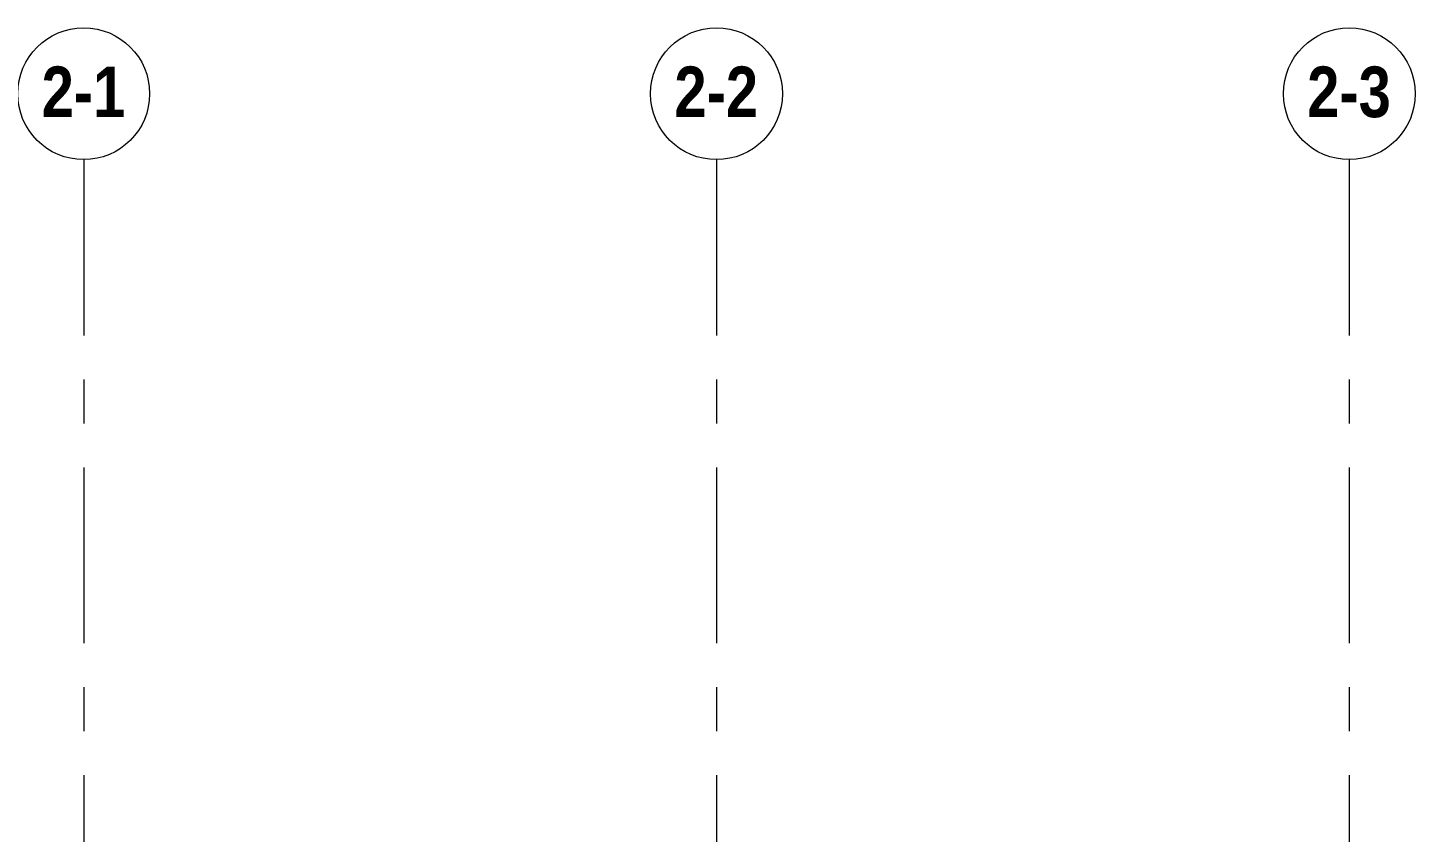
# Model space of a CAD drawing. Header units: millimetres. Extents: x -282761 to 137668, y -273845 to 94451.
# Drawn here: x 81568 to 97356, y 6325 to 15475 of the extents above; entities that cross this region are included whole.
import ezdxf

# ---------------------------------------------------------------- set-up
doc = ezdxf.new("R2010")
doc.units = ezdxf.units.MM
doc.linetypes.add('BLK_2 - 1ST__2ND_STOREY_PLAN-archi clean_11 SEPT 2024$0$IDA - Grid Line', pattern=[3500, 2000, -500, 500, -500])
for name, color, linetype, lineweight in [('BLK_2 - 1ST__2ND_STOREY_PLAN-archi clean_11 SEPT 2024$0$_CATCHMENT_DRAIN', 8, 'Continuous', 0), ('BLK_2 - 1ST__2ND_STOREY_PLAN-archi clean_11 SEPT 2024$0$S-_ANOTGRID_E', 8, 'Continuous', 9), ('BLK_2 - 1ST__2ND_STOREY_PLAN-archi clean_11 SEPT 2024$0$S-_ANOTGRID_E-1', 8, 'BLK_2 - 1ST__2ND_STOREY_PLAN-archi clean_11 SEPT 2024$0$IDA - Grid Line', 9)]:
    doc.layers.add(name, color=color, linetype=linetype, lineweight=lineweight)
doc.styles.add('BLK_2 - 1ST__2ND_STOREY_PLAN-archi clean_11 SEPT 2024$0$Arial Narrow_B', font='ARIALNB.TTF', dxfattribs={"height": 575})

# ---------------------------------------------------------------- blocks, each defined once
blk = doc.blocks.new('BLK_2 - 1ST__2ND_STOREY_PLAN-archi clean_11 SEPT 2024$0$Grid - 3_0mm Dia-3628821-BLK 2 2ND STOREY PLAN')
at = {"layer": 'BLK_2 - 1ST__2ND_STOREY_PLAN-archi clean_11 SEPT 2024$0$S-_ANOTGRID_E'}
blk.add_circle((0, 0), 3, dxfattribs=at)
blk = doc.blocks.new('BLK_2 - 1ST__2ND_STOREY_PLAN-archi clean_11 SEPT 2024')
at = {"layer": 'BLK_2 - 1ST__2ND_STOREY_PLAN-archi clean_11 SEPT 2024$0$S-_ANOTGRID_E-1'}
for p, q in [((-49102, -28753), (-49102, -122559)), ((-41902, -28753), (-41902, -122559)), ((-34702, -28753), (-34702, -122559))]:
    blk.add_line(p, q, dxfattribs=at)
at = {"layer": 'BLK_2 - 1ST__2ND_STOREY_PLAN-archi clean_11 SEPT 2024$0$S-_ANOTGRID_E', "xscale": 249.9999999999999, "yscale": 249.9999999999999, "zscale": 249.9999999999999, "rotation": 180}
for p in [(-49102, -28003), (-41902, -28003), (-34702, -28003)]:
    blk.add_blockref('BLK_2 - 1ST__2ND_STOREY_PLAN-archi clean_11 SEPT 2024$0$Grid - 3_0mm Dia-3628821-BLK 2 2ND STOREY PLAN', p, dxfattribs=at)
at = {"layer": 'BLK_2 - 1ST__2ND_STOREY_PLAN-archi clean_11 SEPT 2024$0$S-_ANOTGRID_E', "char_height": 575, "width": 1142.4, "attachment_point": 1, "style": 'BLK_2 - 1ST__2ND_STOREY_PLAN-archi clean_11 SEPT 2024$0$Arial Narrow_B'}
for s, insert in [('2-1', (-49581, -27694)), ('2-2', (-42381, -27694)), ('2-3', (-35181, -27694))]:
    blk.add_mtext(s, dxfattribs=dict(at, insert=insert))

msp = doc.modelspace()

# ---------------------------------------------------------------- block references
at = {"layer": 'BLK_2 - 1ST__2ND_STOREY_PLAN-archi clean_11 SEPT 2024$0$_CATCHMENT_DRAIN'}
msp.add_blockref('BLK_2 - 1ST__2ND_STOREY_PLAN-archi clean_11 SEPT 2024', (131307.1, 42727.7), dxfattribs=at)

doc.saveas('drawing.dxf')
